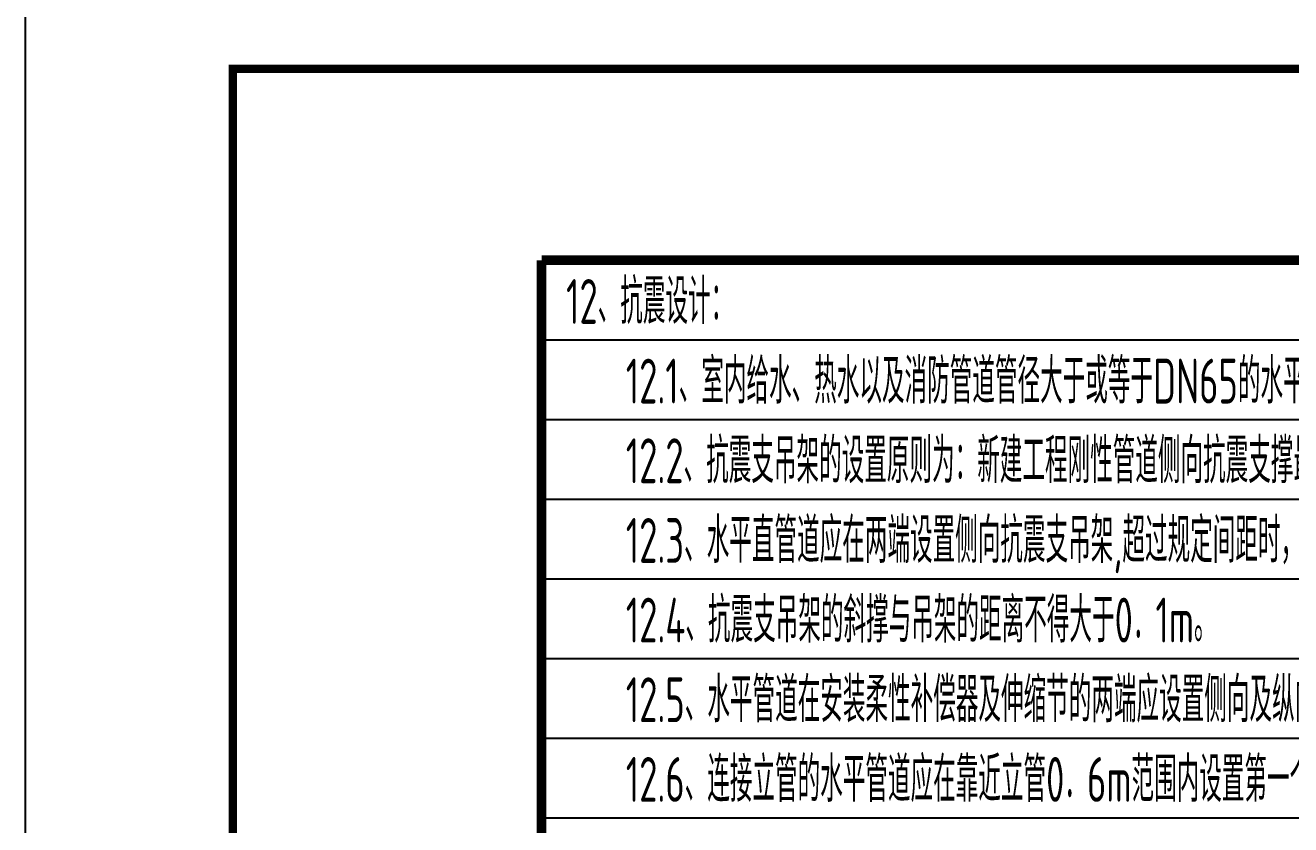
# Model space of a CAD drawing. Extents: x -409572 to -157272, y 600795 to 878326.
# Drawn here: x -409572 to -394326, y 826217 to 835851 of the extents above; entities that cross this region are included whole.
import ezdxf

# ---------------------------------------------------------------- set-up
doc = ezdxf.new("R2010")
doc.units = 0
doc.header["$LTSCALE"] = 1000
doc.header["$MEASUREMENT"] = 0
doc.linetypes.add('CONTINOUS', pattern=[0])
for name, color, linetype in [('H-喷淋图块', 153, 'CONTINOUS'), ('TT', 7, 'CONTINUOUS'), ('TWT_TITLE', 7, 'CONTINUOUS'), ('图框', 66, 'CONTINUOUS')]:
    doc.layers.add(name, color=color, linetype=linetype)
doc.styles.add('WW', font='gbenor.shx', dxfattribs={"width": 0.75, "bigfont": 'gbcbig.shx'})

msp = doc.modelspace()

# ---------------------------------------------------------------- linework, layer by layer
at = {"layer": 'H-喷淋图块', "color": 134, "ltscale": 0.5}
for points in [[(-403351.8, 832059.7), (-381371.8, 832059.7)], [(-403351.8, 831099.7), (-381371.8, 831099.7)], [(-403351.8, 830139.7), (-381371.8, 830139.7)], [(-403351.8, 829179.7), (-381371.8, 829179.7)], [(-403351.8, 828219.7), (-381371.8, 828219.7)], [(-403351.8, 827259.7), (-381371.8, 827259.7)], [(-403351.8, 826299.7), (-381371.8, 826299.7)]]:
    msp.add_lwpolyline(points, dxfattribs=at)
at = {"layer": 'TWT_TITLE', "color": 4}
msp.add_lwpolyline([(-409572, 794325.7), (-335272, 794325.7), (-335272, 836325.7), (-409572, 836325.7)], close=True, dxfattribs=at)
at = {"layer": 'TWT_TITLE', "color": 4, "const_width": 100}
msp.add_lwpolyline([(-407072, 795325.7), (-336272, 795325.7), (-336272, 835325.7), (-407072, 835325.7)], close=True, dxfattribs=at)
at = {"layer": '图框', "color": 3, "const_width": 118.8}
for points in [[(-403351.8, 833019.7), (-361970.3, 833019.7)], [(-403351.8, 833019.7), (-403351.8, 796539.7)]]:
    msp.add_lwpolyline(points, dxfattribs=at)

# ---------------------------------------------------------------- texts
at = {"layer": 'TT', "style": 'WW', "width": 0.7}
for s, p in [('12、抗震设计：', (-403056.2, 832253)), ('12.1、室内给水、热水以及消防管道管径大于或等于DN65的水平管道，当其采用吊架、支架或托架固定时，应按本规范第8章的要求设置抗震支吊架。', (-402336.8, 831293)), ('12.2、抗震支吊架的设置原则为：新建工程刚性管道侧向抗震支撑最大设计间距12米，纵向抗震支撑最大设计间距24米,柔性管道上述参数减半。', (-402336.8, 830333)), ('12.3、水平直管道应在两端设置侧向抗震支吊架,超过规定间距时，应在中间增设侧向抗震支吊架。', (-402336.8, 829373)), ('12.4、抗震支吊架的斜撑与吊架的距离不得大于0．1m。 ', (-402336.8, 828413)), ('12.5、水平管道在安装柔性补偿器及伸缩节的两端应设置侧向及纵向抗震支吊架。  ', (-402336.8, 827453)), ('12.6、连接立管的水平管道应在靠近立管0．6m范围内设置第一个抗震吊架； 当立管长度大于1．8m时，应在其顶部及底部设置四向抗震支吊架。', (-402336.8, 826493))]:
    msp.add_text(s, height=540, dxfattribs=at).set_placement(p)

doc.saveas('drawing.dxf')
